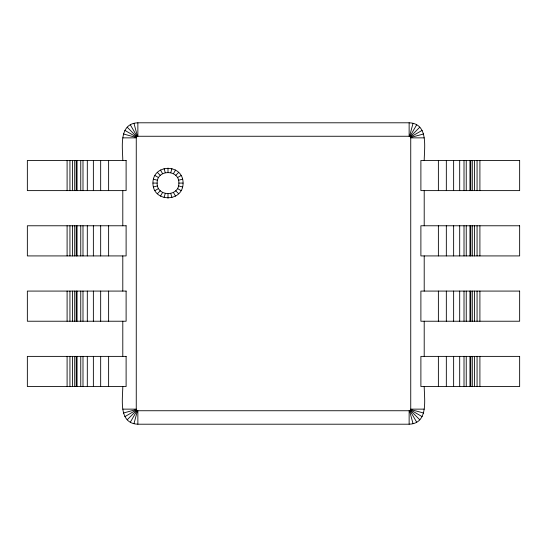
<?xml version="1.0" encoding="UTF-8"?>
<svg xmlns="http://www.w3.org/2000/svg" width="547" height="547" viewBox="0 0 547 547"><rect width="100%" height="100%" fill="white"/><g stroke="black" fill="none" stroke-linecap="round" stroke-linejoin="round"><path stroke-width="0.82" d="M122.795 160.469C122.713 147.717 118.255 123.444 137.865 122.795L409.135 122.795C428.745 123.444 424.287 147.717 424.205 160.469M136.258 137.865L136.729 136.729L137.865 136.258L409.135 136.258L410.271 136.729L410.742 137.865L410.742 409.135L410.271 410.271L409.135 410.742L137.865 410.742L136.729 410.271L136.258 409.135L136.258 137.865L122.795 137.865M152.934 183.081C152.736 163.512 183.279 163.512 183.081 183.081C183.279 202.643 152.736 202.643 152.934 183.081L157.153 183.081C156.627 169.132 179.389 169.132 178.862 183.081C179.389 197.023 156.627 197.023 157.153 183.081M122.795 386.531C122.713 399.283 118.255 423.556 137.865 424.205L409.135 424.205C428.745 423.556 424.287 399.283 424.205 386.531M164.107 197.631L165.201 193.563M170.814 172.592L171.908 168.524M133.967 423.693L137.447 410.688M409.553 136.312L413.033 123.307M160.469 196.127L162.582 192.476M173.433 173.679L175.539 170.028M130.33 422.188L137.065 410.53M409.935 136.47L416.67 124.812M157.351 193.734L160.333 190.753M175.683 175.402L178.664 172.421M127.212 419.788L136.729 410.271M410.271 136.729L419.788 127.212M154.958 190.616L158.609 188.503M177.406 177.652L181.057 175.539M410.53 137.065L422.188 130.33M124.812 416.67L136.47 409.935M153.447 186.978L157.522 185.884M178.493 180.271L182.561 179.177M410.688 137.447L423.693 133.967M123.307 413.033L136.312 409.553M410.742 137.865L424.205 137.865M178.862 183.081L183.081 183.081M122.795 409.135L136.258 409.135M410.742 409.135L424.205 409.135M123.307 133.967L136.312 137.447M153.447 179.177L157.522 180.271M178.493 185.884L182.561 186.978M410.688 409.553L423.693 413.033M124.812 130.33L136.47 137.065M154.958 175.539L158.609 177.652M177.406 188.503L181.057 190.616M410.53 409.935L422.188 416.67M127.212 127.212L136.729 136.729M410.271 410.271L419.788 419.788M157.351 172.421L160.333 175.402M175.683 190.753L178.664 193.734M409.935 410.53L416.67 422.188M160.469 170.028L162.582 173.679M173.433 192.476L175.539 196.127M130.33 124.812L137.065 136.47M409.553 410.688L413.033 423.693M164.107 168.524L165.201 172.592M170.814 193.563L171.908 197.631M133.967 123.307L137.447 136.312M479.904 160.469L479.904 190.616M479.904 225.774L479.904 255.921M479.904 291.079L479.904 321.226M479.904 356.384L479.904 386.531M477.066 160.469L477.066 190.616M477.066 225.774L477.066 255.921M477.066 291.079L477.066 321.226M477.066 356.384L477.066 386.531M474.461 160.469L474.461 190.616M474.461 225.774L474.461 255.921M474.461 291.079L474.461 321.226M474.461 356.384L474.461 386.531M472.293 160.469L472.293 190.616M472.293 225.774L472.293 255.921M472.293 291.079L472.293 321.226M472.293 356.384L472.293 386.531M470.755 160.469L470.755 190.616M470.755 225.774L470.755 255.921M470.755 291.079L470.755 321.226M470.755 356.384L470.755 386.531M469.955 160.469L469.955 190.616M469.955 225.774L469.955 255.921M469.955 291.079L469.955 321.226M469.955 356.384L469.955 386.531M466.242 160.469L466.242 190.616M466.242 225.774L466.242 255.921M466.242 291.079L466.242 321.226M466.242 356.384L466.242 386.531M464.013 160.469L464.013 190.616M464.013 225.774L464.013 255.921M464.013 291.079L464.013 321.226M464.013 356.384L464.013 386.531M459.692 160.469L459.692 190.616M459.692 225.774L459.692 255.921M459.692 291.079L459.692 321.226M459.692 356.384L459.692 386.531M453.634 160.469L453.634 190.616M453.634 225.774L453.634 255.921M453.634 291.079L453.634 321.226M453.634 356.384L453.634 386.531M446.331 160.469L446.331 190.616M446.331 225.774L446.331 255.921M446.331 291.079L446.331 321.226M446.331 356.384L446.331 386.531M438.379 160.469L438.379 190.616M438.379 225.774L438.379 255.921M438.379 291.079L438.379 321.226M438.379 356.384L438.379 386.531M424.205 190.616L424.205 225.774M424.205 255.921L424.205 291.079M424.205 321.226L424.205 356.384M409.135 122.795L409.135 136.258M409.135 410.742L409.135 424.205M168.004 168.004L168.004 172.223M168.004 193.932L168.004 198.151M137.865 122.795L137.865 136.258M137.865 410.742L137.865 424.205M122.795 190.616L122.795 225.774M122.795 255.921L122.795 291.079M122.795 321.226L122.795 356.384M108.621 160.469L108.621 190.616M108.621 225.774L108.621 255.921M108.621 291.079L108.621 321.226M108.621 356.384L108.621 386.531M100.669 160.469L100.669 190.616M100.669 225.774L100.669 255.921M100.669 291.079L100.669 321.226M100.669 356.384L100.669 386.531M93.366 160.469L93.366 190.616M93.366 225.774L93.366 255.921M93.366 291.079L93.366 321.226M93.366 356.384L93.366 386.531M87.308 160.469L87.308 190.616M87.308 225.774L87.308 255.921M87.308 291.079L87.308 321.226M87.308 356.384L87.308 386.531M82.987 160.469L82.987 190.616M82.987 225.774L82.987 255.921M82.987 291.079L82.987 321.226M82.987 356.384L82.987 386.531M80.758 160.469L80.758 190.616M80.758 225.774L80.758 255.921M80.758 291.079L80.758 321.226M80.758 356.384L80.758 386.531M77.045 160.469L77.045 190.616M77.045 225.774L77.045 255.921M77.045 291.079L77.045 321.226M77.045 356.384L77.045 386.531M76.245 160.469L76.245 190.616M76.245 225.774L76.245 255.921M76.245 291.079L76.245 321.226M76.245 356.384L76.245 386.531M74.707 160.469L74.707 190.616M74.707 225.774L74.707 255.921M74.707 291.079L74.707 321.226M74.707 356.384L74.707 386.531M72.539 160.469L72.539 190.616M72.539 225.774L72.539 255.921M72.539 291.079L72.539 321.226M72.539 356.384L72.539 386.531M69.934 160.469L69.934 190.616M69.934 225.774L69.934 255.921M69.934 291.079L69.934 321.226M69.934 356.384L69.934 386.531M67.096 160.469L67.096 190.616M67.096 225.774L67.096 255.921M67.096 291.079L67.096 321.226M67.096 356.384L67.096 386.531M126.111 160.469L27.35 160.469L27.35 190.616L126.111 190.616L126.111 160.469M519.65 160.469L420.889 160.469L420.889 190.616L519.65 190.616L519.65 160.469M126.111 225.774L27.35 225.774L27.35 255.921L126.111 255.921L126.111 225.774M519.65 225.774L420.889 225.774L420.889 255.921L519.65 255.921L519.65 225.774M126.111 291.079L27.35 291.079L27.35 321.226L126.111 321.226L126.111 291.079M519.65 291.079L420.889 291.079L420.889 321.226L519.65 321.226L519.65 291.079M126.111 356.384L27.35 356.384L27.35 386.531L126.111 386.531L126.111 356.384M519.65 356.384L420.889 356.384L420.889 386.531L519.65 386.531L519.65 356.384"/></g></svg>
